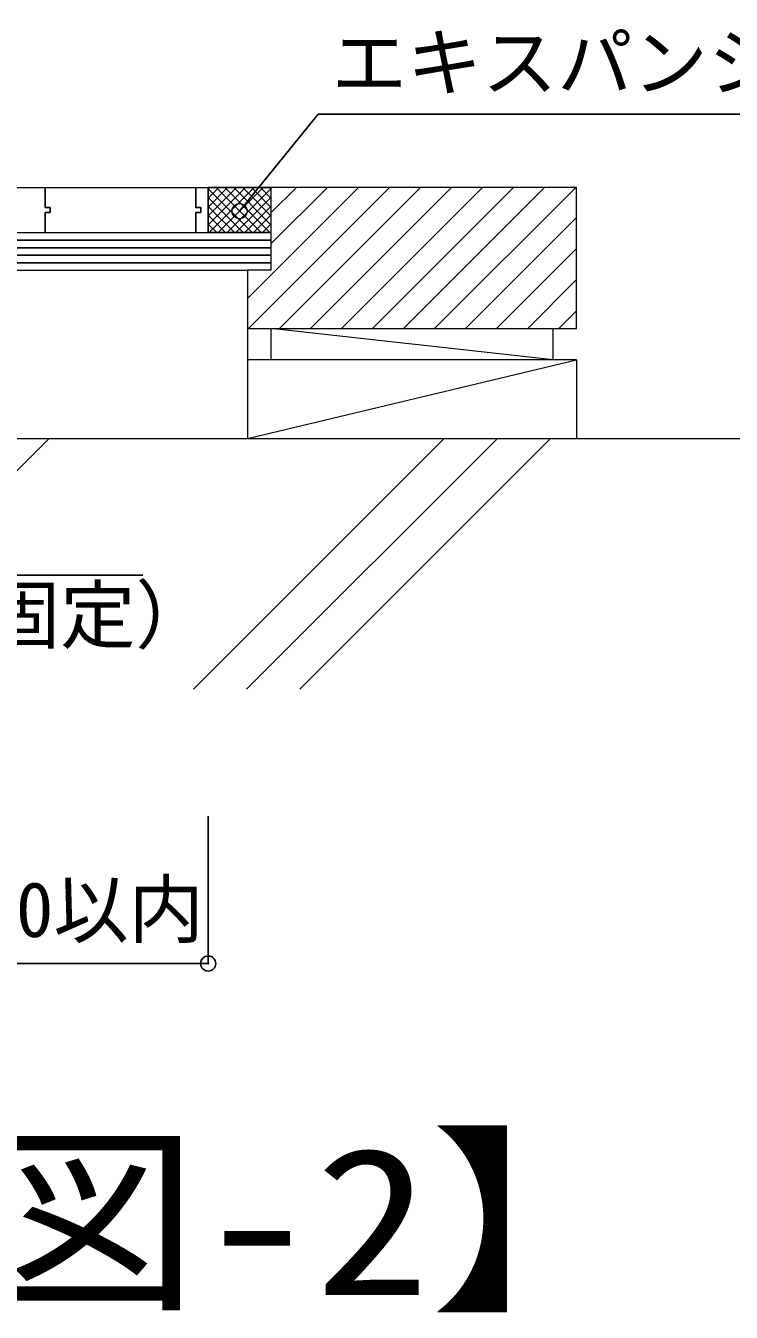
# Model space of a CAD drawing. Units: millimetres, scale not verified. Extents: x -2066 to 2059, y -1474 to 1400.
# Drawn here: x 1030 to 1312, y -747 to -234 of the extents above; entities that cross this region are included whole.
import ezdxf
from ezdxf.enums import TextEntityAlignment as Align

# ---------------------------------------------------------------- set-up
doc = ezdxf.new("R2010")
doc.units = ezdxf.units.MM
doc.header["$LTSCALE"] = 10
doc.header["$PDMODE"] = 32
doc.header["$PDSIZE"] = 6
doc.layers.add('0-1_中線', color=7, linetype='Continuous', lineweight=18)
for name, color, linetype in [('0-2_太線１', 3, 'Continuous'), ('0-3_太線２', 2, 'Continuous'), ('0-4_細線', 4, 'Continuous'), ('0-5_寸法', 4, 'Continuous'), ('0-6_文字', 7, 'Continuous')]:
    doc.layers.add(name, color=color, linetype=linetype)
doc.styles.add('ＭＳ ゴシック', font='')
doc.styles.get('ＭＳ ゴシック').set_extended_font_data('MS Gothic')

msp = doc.modelspace()

# ---------------------------------------------------------------- linework, layer by layer
at = {"layer": '0-1_中線'}
for p, q in [((378.2, -298.84), (1128.2, -298.84)), ((1118.83, -343.09), (1163.08, -298.84)), ((1119.21, -355.09), (1175.46, -298.84)), ((1128.2, -321.34), (1150.71, -298.84)), ((1128.2, -308.97), (1138.33, -298.84)), ((1250.08, -298.84), (1128.2, -298.84)), ((1128.2, -298.84), (1128.2, -331.84)), ((1131.58, -355.09), (1187.83, -298.84)), ((1143.96, -355.09), (1200.21, -298.84)), ((1156.33, -355.09), (1212.58, -298.84)), ((1168.7, -355.09), (1224.95, -298.84)), ((1181.08, -355.09), (1237.33, -298.84)), ((1193.45, -355.09), (1249.7, -298.84)), ((1205.83, -355.09), (1250.08, -310.83)), ((378.2, -316.84), (1128.2, -316.84)), ((1218.2, -355.09), (1250.08, -323.21)), ((378.2, -331.84), (1118.83, -331.84)), ((1128.2, -331.84), (1118.83, -331.84)), ((1118.83, -331.84), (1118.83, -355.09)), ((1230.58, -355.09), (1250.08, -335.58)), ((1242.95, -355.09), (1250.08, -347.96)), ((1118.83, -355.09), (1118.83, -398.84)), ((1128.2, -355.09), (1128.2, -367.59)), ((1240.7, -367.59), (1128.2, -355.09)), ((1240.7, -367.59), (1240.7, -355.09)), ((1250.08, -367.59), (1118.83, -367.59)), ((1118.83, -398.84), (1250.08, -367.59)), ((1250.08, -367.59), (1250.08, -398.84)), ((378.2, -398.84), (1375.34, -398.84)), ((1039.72, -398.84), (939.72, -498.84)), ((1197.29, -398.84), (1097.29, -498.84)), ((1218.51, -398.84), (1118.51, -498.84)), ((1239.72, -398.84), (1139.72, -498.84))]:
    msp.add_line(p, q, dxfattribs=at)
msp.add_lwpolyline([(1118.83, -355.09), (1250.08, -355.09), (1250.08, -298.84)], dxfattribs=at)
msp.add_point((1115.7, -308.28), dxfattribs=at)
at = {"layer": '0-2_太線１'}
for p, q in [((378.2, -319.84), (1128.2, -319.84)), ((378.2, -322.84), (1128.2, -322.84)), ((378.2, -325.84), (1128.2, -325.84)), ((378.2, -328.84), (1128.2, -328.84))]:
    msp.add_line(p, q, dxfattribs=at)
at = {"layer": '0-3_太線２'}
for p, q in [((1128.2, -298.84), (1103.2, -298.84)), ((1103.2, -313.71), (1118.01, -298.91)), ((1103.2, -310.18), (1114.47, -298.91)), ((1103.2, -306.64), (1110.94, -298.91)), ((1103.2, -303.11), (1107.4, -298.91)), ((1103.2, -299.57), (1103.87, -298.91)), ((1103.2, -298.91), (1103.2, -316.84)), ((1103.2, -298.91), (1103.2, -316.84)), ((1103.2, -299.32), (1120.72, -316.84)), ((1103.62, -316.84), (1121.54, -298.91)), ((1106.33, -298.91), (1124.26, -316.84)), ((1107.15, -316.84), (1125.08, -298.91)), ((1109.86, -298.91), (1127.79, -316.84)), ((1110.69, -316.84), (1128.2, -299.32)), ((1113.4, -298.91), (1128.2, -313.71)), ((1116.94, -298.91), (1128.2, -310.18)), ((1128.2, -306.64), (1120.47, -298.91)), ((1128.2, -303.11), (1124.01, -298.91)), ((1127.54, -298.91), (1128.2, -299.57)), ((1103.2, -302.86), (1117.18, -316.84)), ((1103.2, -306.39), (1113.65, -316.84)), ((1114.22, -316.84), (1128.2, -302.86)), ((1117.76, -316.84), (1128.2, -306.39)), ((1103.2, -309.93), (1110.11, -316.84)), ((1121.3, -316.84), (1128.2, -309.93)), ((1103.2, -313.46), (1106.58, -316.84)), ((1103.2, -316.84), (1128.2, -316.84)), ((1124.83, -316.84), (1128.2, -313.46))]:
    msp.add_line(p, q, dxfattribs=at)
at = {"layer": '0-4_細線'}
for points in [[(1040.2, -308.84), (1040.2, -306.84), (1038.2, -306.84), (1038.2, -298.84)], [(1100.2, -308.84), (1100.2, -306.84), (1098.2, -306.84), (1098.2, -298.84)], [(1040.2, -308.84), (1038.2, -308.84), (1038.2, -316.84)], [(1100.2, -308.84), (1098.2, -308.84), (1098.2, -316.84)]]:
    msp.add_lwpolyline(points, dxfattribs=at)
at = {"layer": '0-5_寸法'}
for p, q in [((1103.2, -608.2), (1103.2, -549.45)), ((978.2, -608.2), (1103.2, -608.2))]:
    msp.add_line(p, q, dxfattribs=at)
at = {"layer": '0-5_寸法', "color": 7}
msp.add_point((1103.2, -608.2), dxfattribs=at)
at = {"layer": '0-6_文字'}
msp.add_line((568.31, -453.37), (1077.08, -453.37), dxfattribs=at)
msp.add_lwpolyline([(1115.7, -308.28), (1147.07, -269.64), (1407.02, -269.64)], dxfattribs=at)

# ---------------------------------------------------------------- texts
at = {"layer": '0-5_寸法', "color": 7, "style": 'ＭＳ ゴシック'}
msp.add_text('150以内', height=21.99, dxfattribs=at).set_placement((996.58, -604.2), align=Align.BOTTOM_LEFT)
at = {"layer": '0-6_文字', "style": 'ＭＳ ゴシック'}
for s, p in [('エキスパンションゴム', (1152.39, -266.58)), ('（接着剤固定：エポキシ系接着剤固定）', (564.26, -486.81))]:
    msp.add_text(s, height=21.99, dxfattribs=at).set_placement(p, align=Align.BOTTOM_LEFT)
at = {"layer": '0-6_文字', "style": 'ＭＳ ゴシック', "width": 1.15}
msp.add_text('【出入口納まり図-2】', height=58.65, dxfattribs=at).set_placement((363.8, -757.91), align=Align.BOTTOM_LEFT)

doc.saveas('drawing.dxf')
